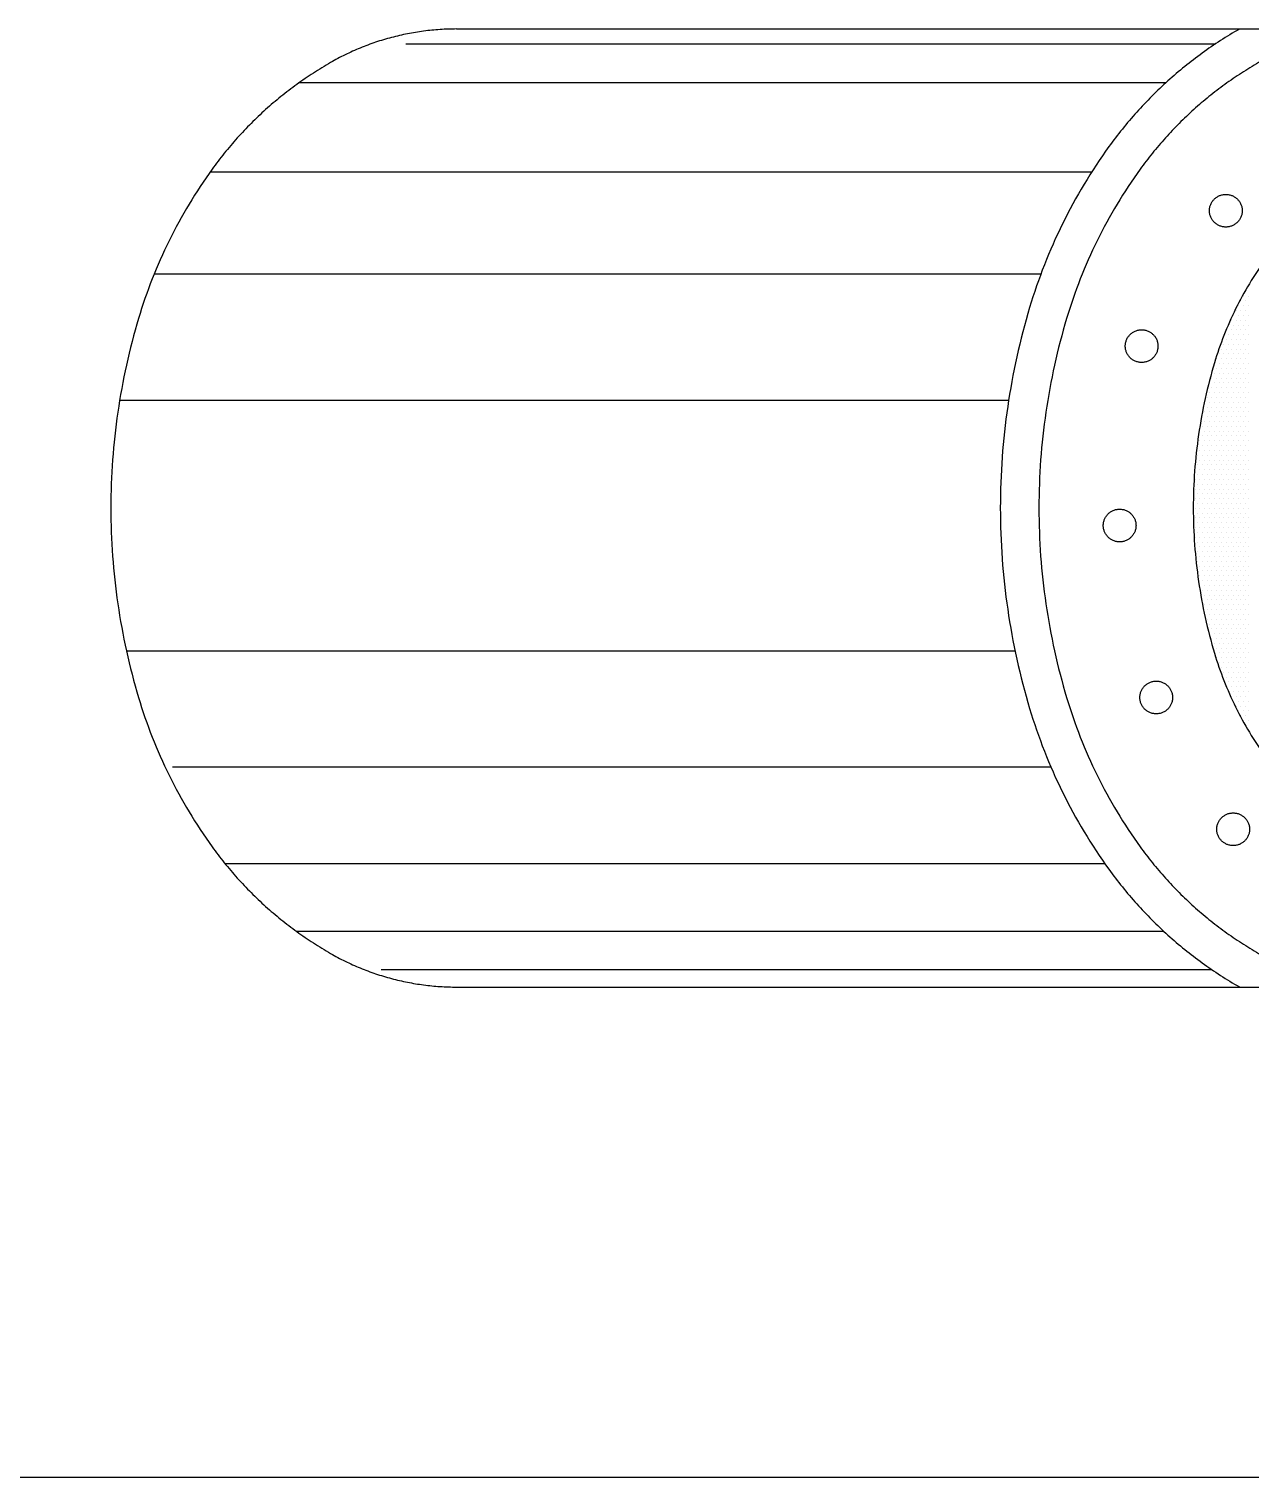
# Model space of a CAD drawing. Extents: x 299218 to 746073, y -331171 to -40619.
# Drawn here: x 346955 to 348537, y -240944 to -239067 of the extents above; entities that cross this region are included whole.
import ezdxf

# ---------------------------------------------------------------- set-up
doc = ezdxf.new("R2010")
doc.units = 0
doc.header["$LTSCALE"] = 1000
doc.header["$MEASUREMENT"] = 0
doc.linetypes.add('DASH', pattern=[0.35, 0.25, -0.1])
doc.layers.add('2', color=7, linetype='Continuous')

# ---------------------------------------------------------------- blocks, each defined once
blk = doc.blocks.new('*X83')
at = {"color": 0}
for p, q in [((49496.875, 16181.25), (49496.875, 16181.25)), ((49487.5, 16162.5), (49487.5, 16162.5)), ((49490.625, 16168.75), (49490.625, 16168.75)), ((49493.75, 16175), (49493.75, 16175)), ((49493.75, 16162.5), (49493.75, 16162.5)), ((49496.875, 16168.75), (49496.875, 16168.75)), ((49478.125, 16143.75), (49478.125, 16143.75)), ((49481.25, 16150), (49481.25, 16150)), ((49484.375, 16156.25), (49484.375, 16156.25)), ((49484.375, 16143.75), (49484.375, 16143.75)), ((49487.5, 16150), (49487.5, 16150)), ((49490.625, 16156.25), (49490.625, 16156.25)), ((49490.625, 16143.75), (49490.625, 16143.75)), ((49493.75, 16150), (49493.75, 16150)), ((49496.875, 16156.25), (49496.875, 16156.25)), ((49496.875, 16143.75), (49496.875, 16143.75)), ((49468.75, 16125), (49468.75, 16125)), ((49471.875, 16131.25), (49471.875, 16131.25)), ((49475, 16137.5), (49475, 16137.5)), ((49475, 16125), (49475, 16125)), ((49478.125, 16131.25), (49478.125, 16131.25)), ((49481.25, 16137.5), (49481.25, 16137.5)), ((49481.25, 16125), (49481.25, 16125)), ((49484.375, 16131.25), (49484.375, 16131.25)), ((49487.5, 16137.5), (49487.5, 16137.5)), ((49487.5, 16125), (49487.5, 16125)), ((49490.625, 16131.25), (49490.625, 16131.25)), ((49493.75, 16137.5), (49493.75, 16137.5)), ((49493.75, 16125), (49493.75, 16125)), ((49496.875, 16131.25), (49496.875, 16131.25)), ((49465.625, 16106.25), (49465.625, 16106.25)), ((49468.75, 16112.5), (49468.75, 16112.5)), ((49471.875, 16118.75), (49471.875, 16118.75)), ((49471.875, 16106.25), (49471.875, 16106.25)), ((49475, 16112.5), (49475, 16112.5)), ((49478.125, 16118.75), (49478.125, 16118.75)), ((49478.125, 16106.25), (49478.125, 16106.25)), ((49481.25, 16112.5), (49481.25, 16112.5)), ((49484.375, 16118.75), (49484.375, 16118.75)), ((49484.375, 16106.25), (49484.375, 16106.25)), ((49487.5, 16112.5), (49487.5, 16112.5)), ((49490.625, 16118.75), (49490.625, 16118.75)), ((49490.625, 16106.25), (49490.625, 16106.25)), ((49493.75, 16112.5), (49493.75, 16112.5)), ((49496.875, 16118.75), (49496.875, 16118.75)), ((49496.875, 16106.25), (49496.875, 16106.25)), ((49456.25, 16087.5), (49456.25, 16087.5)), ((49459.375, 16093.75), (49459.375, 16093.75)), ((49462.5, 16100), (49462.5, 16100)), ((49462.5, 16087.5), (49462.5, 16087.5)), ((49465.625, 16093.75), (49465.625, 16093.75)), ((49468.75, 16100), (49468.75, 16100)), ((49468.75, 16087.5), (49468.75, 16087.5)), ((49471.875, 16093.75), (49471.875, 16093.75)), ((49475, 16100), (49475, 16100)), ((49475, 16087.5), (49475, 16087.5)), ((49478.125, 16093.75), (49478.125, 16093.75)), ((49481.25, 16100), (49481.25, 16100)), ((49481.25, 16087.5), (49481.25, 16087.5)), ((49484.375, 16093.75), (49484.375, 16093.75)), ((49487.5, 16100), (49487.5, 16100)), ((49487.5, 16087.5), (49487.5, 16087.5)), ((49490.625, 16093.75), (49490.625, 16093.75)), ((49493.75, 16100), (49493.75, 16100)), ((49493.75, 16087.5), (49493.75, 16087.5)), ((49496.875, 16093.75), (49496.875, 16093.75)), ((49453.125, 16081.25), (49453.125, 16081.25)), ((49453.125, 16068.75), (49453.125, 16068.75)), ((49456.25, 16075), (49456.25, 16075)), ((49459.375, 16081.25), (49459.375, 16081.25)), ((49459.375, 16068.75), (49459.375, 16068.75)), ((49462.5, 16075), (49462.5, 16075)), ((49465.625, 16081.25), (49465.625, 16081.25)), ((49465.625, 16068.75), (49465.625, 16068.75)), ((49468.75, 16075), (49468.75, 16075)), ((49471.875, 16081.25), (49471.875, 16081.25)), ((49471.875, 16068.75), (49471.875, 16068.75)), ((49475, 16075), (49475, 16075)), ((49478.125, 16081.25), (49478.125, 16081.25)), ((49478.125, 16068.75), (49478.125, 16068.75)), ((49481.25, 16075), (49481.25, 16075)), ((49484.375, 16081.25), (49484.375, 16081.25)), ((49484.375, 16068.75), (49484.375, 16068.75)), ((49487.5, 16075), (49487.5, 16075)), ((49490.625, 16081.25), (49490.625, 16081.25)), ((49490.625, 16068.75), (49490.625, 16068.75)), ((49493.75, 16075), (49493.75, 16075)), ((49496.875, 16081.25), (49496.875, 16081.25)), ((49496.875, 16068.75), (49496.875, 16068.75)), ((49446.875, 16056.25), (49446.875, 16056.25)), ((49450, 16062.5), (49450, 16062.5)), ((49450, 16050), (49450, 16050)), ((49453.125, 16056.25), (49453.125, 16056.25)), ((49456.25, 16062.5), (49456.25, 16062.5)), ((49456.25, 16050), (49456.25, 16050)), ((49459.375, 16056.25), (49459.375, 16056.25)), ((49462.5, 16062.5), (49462.5, 16062.5)), ((49462.5, 16050), (49462.5, 16050)), ((49465.625, 16056.25), (49465.625, 16056.25)), ((49468.75, 16062.5), (49468.75, 16062.5)), ((49468.75, 16050), (49468.75, 16050)), ((49471.875, 16056.25), (49471.875, 16056.25)), ((49475, 16062.5), (49475, 16062.5)), ((49475, 16050), (49475, 16050)), ((49478.125, 16056.25), (49478.125, 16056.25)), ((49481.25, 16062.5), (49481.25, 16062.5)), ((49481.25, 16050), (49481.25, 16050)), ((49484.375, 16056.25), (49484.375, 16056.25)), ((49487.5, 16062.5), (49487.5, 16062.5)), ((49487.5, 16050), (49487.5, 16050)), ((49490.625, 16056.25), (49490.625, 16056.25)), ((49493.75, 16062.5), (49493.75, 16062.5)), ((49493.75, 16050), (49493.75, 16050)), ((49496.875, 16056.25), (49496.875, 16056.25)), ((49440.625, 16031.25), (49440.625, 16031.25)), ((49443.75, 16037.5), (49443.75, 16037.5)), ((49446.875, 16043.75), (49446.875, 16043.75)), ((49446.875, 16031.25), (49446.875, 16031.25)), ((49450, 16037.5), (49450, 16037.5)), ((49453.125, 16043.75), (49453.125, 16043.75)), ((49453.125, 16031.25), (49453.125, 16031.25)), ((49456.25, 16037.5), (49456.25, 16037.5)), ((49459.375, 16043.75), (49459.375, 16043.75)), ((49459.375, 16031.25), (49459.375, 16031.25)), ((49462.5, 16037.5), (49462.5, 16037.5)), ((49465.625, 16043.75), (49465.625, 16043.75)), ((49465.625, 16031.25), (49465.625, 16031.25)), ((49468.75, 16037.5), (49468.75, 16037.5)), ((49471.875, 16043.75), (49471.875, 16043.75)), ((49471.875, 16031.25), (49471.875, 16031.25)), ((49475, 16037.5), (49475, 16037.5)), ((49478.125, 16043.75), (49478.125, 16043.75)), ((49478.125, 16031.25), (49478.125, 16031.25)), ((49481.25, 16037.5), (49481.25, 16037.5)), ((49484.375, 16043.75), (49484.375, 16043.75)), ((49484.375, 16031.25), (49484.375, 16031.25)), ((49487.5, 16037.5), (49487.5, 16037.5)), ((49490.625, 16043.75), (49490.625, 16043.75)), ((49490.625, 16031.25), (49490.625, 16031.25)), ((49493.75, 16037.5), (49493.75, 16037.5)), ((49496.875, 16043.75), (49496.875, 16043.75)), ((49496.875, 16031.25), (49496.875, 16031.25)), ((49437.5, 16012.5), (49437.5, 16012.5)), ((49440.625, 16018.75), (49440.625, 16018.75)), ((49443.75, 16025), (49443.75, 16025)), ((49443.75, 16012.5), (49443.75, 16012.5)), ((49446.875, 16018.75), (49446.875, 16018.75)), ((49450, 16025), (49450, 16025)), ((49450, 16012.5), (49450, 16012.5)), ((49453.125, 16018.75), (49453.125, 16018.75)), ((49456.25, 16025), (49456.25, 16025)), ((49456.25, 16012.5), (49456.25, 16012.5)), ((49459.375, 16018.75), (49459.375, 16018.75)), ((49462.5, 16025), (49462.5, 16025)), ((49462.5, 16012.5), (49462.5, 16012.5)), ((49465.625, 16018.75), (49465.625, 16018.75)), ((49468.75, 16025), (49468.75, 16025)), ((49468.75, 16012.5), (49468.75, 16012.5)), ((49471.875, 16018.75), (49471.875, 16018.75)), ((49475, 16025), (49475, 16025)), ((49475, 16012.5), (49475, 16012.5)), ((49478.125, 16018.75), (49478.125, 16018.75)), ((49481.25, 16025), (49481.25, 16025)), ((49481.25, 16012.5), (49481.25, 16012.5)), ((49484.375, 16018.75), (49484.375, 16018.75)), ((49487.5, 16025), (49487.5, 16025)), ((49487.5, 16012.5), (49487.5, 16012.5)), ((49490.625, 16018.75), (49490.625, 16018.75)), ((49493.75, 16025), (49493.75, 16025)), ((49493.75, 16012.5), (49493.75, 16012.5)), ((49496.875, 16018.75), (49496.875, 16018.75)), ((49434.375, 15993.75), (49434.375, 15993.75)), ((49437.5, 16000), (49437.5, 16000)), ((49440.625, 16006.25), (49440.625, 16006.25)), ((49440.625, 15993.75), (49440.625, 15993.75)), ((49443.75, 16000), (49443.75, 16000)), ((49446.875, 16006.25), (49446.875, 16006.25)), ((49446.875, 15993.75), (49446.875, 15993.75)), ((49450, 16000), (49450, 16000)), ((49453.125, 16006.25), (49453.125, 16006.25)), ((49453.125, 15993.75), (49453.125, 15993.75)), ((49456.25, 16000), (49456.25, 16000)), ((49459.375, 16006.25), (49459.375, 16006.25)), ((49459.375, 15993.75), (49459.375, 15993.75)), ((49462.5, 16000), (49462.5, 16000)), ((49465.625, 16006.25), (49465.625, 16006.25)), ((49465.625, 15993.75), (49465.625, 15993.75)), ((49468.75, 16000), (49468.75, 16000)), ((49471.875, 16006.25), (49471.875, 16006.25)), ((49471.875, 15993.75), (49471.875, 15993.75)), ((49475, 16000), (49475, 16000)), ((49478.125, 16006.25), (49478.125, 16006.25)), ((49478.125, 15993.75), (49478.125, 15993.75)), ((49481.25, 16000), (49481.25, 16000)), ((49484.375, 16006.25), (49484.375, 16006.25)), ((49484.375, 15993.75), (49484.375, 15993.75)), ((49487.5, 16000), (49487.5, 16000)), ((49490.625, 16006.25), (49490.625, 16006.25)), ((49490.625, 15993.75), (49490.625, 15993.75)), ((49493.75, 16000), (49493.75, 16000)), ((49496.875, 16006.25), (49496.875, 16006.25)), ((49496.875, 15993.75), (49496.875, 15993.75)), ((49431.25, 15975), (49431.25, 15975)), ((49434.375, 15981.25), (49434.375, 15981.25)), ((49437.5, 15987.5), (49437.5, 15987.5)), ((49437.5, 15975), (49437.5, 15975)), ((49440.625, 15981.25), (49440.625, 15981.25)), ((49443.75, 15987.5), (49443.75, 15987.5)), ((49443.75, 15975), (49443.75, 15975)), ((49446.875, 15981.25), (49446.875, 15981.25)), ((49450, 15987.5), (49450, 15987.5)), ((49450, 15975), (49450, 15975)), ((49453.125, 15981.25), (49453.125, 15981.25)), ((49456.25, 15987.5), (49456.25, 15987.5)), ((49456.25, 15975), (49456.25, 15975)), ((49459.375, 15981.25), (49459.375, 15981.25)), ((49462.5, 15987.5), (49462.5, 15987.5)), ((49462.5, 15975), (49462.5, 15975)), ((49465.625, 15981.25), (49465.625, 15981.25)), ((49468.75, 15987.5), (49468.75, 15987.5)), ((49468.75, 15975), (49468.75, 15975)), ((49471.875, 15981.25), (49471.875, 15981.25)), ((49475, 15987.5), (49475, 15987.5)), ((49475, 15975), (49475, 15975)), ((49478.125, 15981.25), (49478.125, 15981.25)), ((49481.25, 15987.5), (49481.25, 15987.5)), ((49481.25, 15975), (49481.25, 15975)), ((49484.375, 15981.25), (49484.375, 15981.25)), ((49487.5, 15987.5), (49487.5, 15987.5)), ((49487.5, 15975), (49487.5, 15975)), ((49490.625, 15981.25), (49490.625, 15981.25)), ((49493.75, 15987.5), (49493.75, 15987.5)), ((49493.75, 15975), (49493.75, 15975)), ((49496.875, 15981.25), (49496.875, 15981.25)), ((49431.25, 15962.5), (49431.25, 15962.5)), ((49434.375, 15968.75), (49434.375, 15968.75)), ((49434.375, 15956.25), (49434.375, 15956.25)), ((49437.5, 15962.5), (49437.5, 15962.5)), ((49440.625, 15968.75), (49440.625, 15968.75)), ((49440.625, 15956.25), (49440.625, 15956.25)), ((49443.75, 15962.5), (49443.75, 15962.5)), ((49446.875, 15968.75), (49446.875, 15968.75)), ((49446.875, 15956.25), (49446.875, 15956.25)), ((49450, 15962.5), (49450, 15962.5)), ((49453.125, 15968.75), (49453.125, 15968.75)), ((49453.125, 15956.25), (49453.125, 15956.25)), ((49456.25, 15962.5), (49456.25, 15962.5)), ((49459.375, 15968.75), (49459.375, 15968.75)), ((49459.375, 15956.25), (49459.375, 15956.25)), ((49462.5, 15962.5), (49462.5, 15962.5)), ((49465.625, 15968.75), (49465.625, 15968.75)), ((49465.625, 15956.25), (49465.625, 15956.25)), ((49468.75, 15962.5), (49468.75, 15962.5)), ((49471.875, 15968.75), (49471.875, 15968.75)), ((49471.875, 15956.25), (49471.875, 15956.25)), ((49475, 15962.5), (49475, 15962.5)), ((49478.125, 15968.75), (49478.125, 15968.75)), ((49478.125, 15956.25), (49478.125, 15956.25)), ((49481.25, 15962.5), (49481.25, 15962.5)), ((49484.375, 15968.75), (49484.375, 15968.75)), ((49484.375, 15956.25), (49484.375, 15956.25)), ((49487.5, 15962.5), (49487.5, 15962.5)), ((49490.625, 15968.75), (49490.625, 15968.75)), ((49490.625, 15956.25), (49490.625, 15956.25)), ((49493.75, 15962.5), (49493.75, 15962.5)), ((49496.875, 15968.75), (49496.875, 15968.75)), ((49496.875, 15956.25), (49496.875, 15956.25)), ((49428.125, 15943.75), (49428.125, 15943.75)), ((49431.25, 15950), (49431.25, 15950)), ((49431.25, 15937.5), (49431.25, 15937.5)), ((49434.375, 15943.75), (49434.375, 15943.75)), ((49437.5, 15950), (49437.5, 15950)), ((49437.5, 15937.5), (49437.5, 15937.5)), ((49440.625, 15943.75), (49440.625, 15943.75)), ((49443.75, 15950), (49443.75, 15950)), ((49443.75, 15937.5), (49443.75, 15937.5)), ((49446.875, 15943.75), (49446.875, 15943.75)), ((49450, 15950), (49450, 15950)), ((49450, 15937.5), (49450, 15937.5)), ((49453.125, 15943.75), (49453.125, 15943.75)), ((49456.25, 15950), (49456.25, 15950)), ((49456.25, 15937.5), (49456.25, 15937.5)), ((49459.375, 15943.75), (49459.375, 15943.75)), ((49462.5, 15950), (49462.5, 15950)), ((49462.5, 15937.5), (49462.5, 15937.5)), ((49465.625, 15943.75), (49465.625, 15943.75)), ((49468.75, 15950), (49468.75, 15950)), ((49468.75, 15937.5), (49468.75, 15937.5)), ((49471.875, 15943.75), (49471.875, 15943.75)), ((49475, 15950), (49475, 15950)), ((49475, 15937.5), (49475, 15937.5)), ((49478.125, 15943.75), (49478.125, 15943.75)), ((49481.25, 15950), (49481.25, 15950)), ((49481.25, 15937.5), (49481.25, 15937.5)), ((49484.375, 15943.75), (49484.375, 15943.75)), ((49487.5, 15950), (49487.5, 15950)), ((49487.5, 15937.5), (49487.5, 15937.5)), ((49490.625, 15943.75), (49490.625, 15943.75)), ((49493.75, 15950), (49493.75, 15950)), ((49493.75, 15937.5), (49493.75, 15937.5)), ((49496.875, 15943.75), (49496.875, 15943.75)), ((49428.125, 15931.25), (49428.125, 15931.25)), ((49428.125, 15918.75), (49428.125, 15918.75)), ((49431.25, 15925), (49431.25, 15925)), ((49434.375, 15931.25), (49434.375, 15931.25)), ((49434.375, 15918.75), (49434.375, 15918.75)), ((49437.5, 15925), (49437.5, 15925)), ((49440.625, 15931.25), (49440.625, 15931.25)), ((49440.625, 15918.75), (49440.625, 15918.75)), ((49443.75, 15925), (49443.75, 15925)), ((49446.875, 15931.25), (49446.875, 15931.25)), ((49446.875, 15918.75), (49446.875, 15918.75)), ((49450, 15925), (49450, 15925)), ((49453.125, 15931.25), (49453.125, 15931.25)), ((49453.125, 15918.75), (49453.125, 15918.75)), ((49456.25, 15925), (49456.25, 15925)), ((49459.375, 15931.25), (49459.375, 15931.25)), ((49459.375, 15918.75), (49459.375, 15918.75)), ((49462.5, 15925), (49462.5, 15925)), ((49465.625, 15931.25), (49465.625, 15931.25)), ((49465.625, 15918.75), (49465.625, 15918.75)), ((49468.75, 15925), (49468.75, 15925)), ((49471.875, 15931.25), (49471.875, 15931.25)), ((49471.875, 15918.75), (49471.875, 15918.75)), ((49475, 15925), (49475, 15925)), ((49478.125, 15931.25), (49478.125, 15931.25)), ((49478.125, 15918.75), (49478.125, 15918.75)), ((49481.25, 15925), (49481.25, 15925)), ((49484.375, 15931.25), (49484.375, 15931.25)), ((49484.375, 15918.75), (49484.375, 15918.75)), ((49487.5, 15925), (49487.5, 15925)), ((49490.625, 15931.25), (49490.625, 15931.25)), ((49490.625, 15918.75), (49490.625, 15918.75)), ((49493.75, 15925), (49493.75, 15925)), ((49496.875, 15931.25), (49496.875, 15931.25)), ((49496.875, 15918.75), (49496.875, 15918.75)), ((49428.125, 15906.25), (49428.125, 15906.25)), ((49431.25, 15912.5), (49431.25, 15912.5)), ((49431.25, 15900), (49431.25, 15900)), ((49434.375, 15906.25), (49434.375, 15906.25)), ((49437.5, 15912.5), (49437.5, 15912.5)), ((49437.5, 15900), (49437.5, 15900)), ((49440.625, 15906.25), (49440.625, 15906.25)), ((49443.75, 15912.5), (49443.75, 15912.5)), ((49443.75, 15900), (49443.75, 15900)), ((49446.875, 15906.25), (49446.875, 15906.25)), ((49450, 15912.5), (49450, 15912.5)), ((49450, 15900), (49450, 15900)), ((49453.125, 15906.25), (49453.125, 15906.25)), ((49456.25, 15912.5), (49456.25, 15912.5)), ((49456.25, 15900), (49456.25, 15900)), ((49459.375, 15906.25), (49459.375, 15906.25)), ((49462.5, 15912.5), (49462.5, 15912.5)), ((49462.5, 15900), (49462.5, 15900)), ((49465.625, 15906.25), (49465.625, 15906.25)), ((49468.75, 15912.5), (49468.75, 15912.5)), ((49468.75, 15900), (49468.75, 15900)), ((49471.875, 15906.25), (49471.875, 15906.25)), ((49475, 15912.5), (49475, 15912.5)), ((49475, 15900), (49475, 15900)), ((49478.125, 15906.25), (49478.125, 15906.25)), ((49481.25, 15912.5), (49481.25, 15912.5)), ((49481.25, 15900), (49481.25, 15900)), ((49484.375, 15906.25), (49484.375, 15906.25)), ((49487.5, 15912.5), (49487.5, 15912.5)), ((49487.5, 15900), (49487.5, 15900)), ((49490.625, 15906.25), (49490.625, 15906.25)), ((49493.75, 15912.5), (49493.75, 15912.5)), ((49493.75, 15900), (49493.75, 15900)), ((49496.875, 15906.25), (49496.875, 15906.25)), ((49428.125, 15893.75), (49428.125, 15893.75)), ((49428.125, 15881.25), (49428.125, 15881.25)), ((49431.25, 15887.5), (49431.25, 15887.5)), ((49434.375, 15893.75), (49434.375, 15893.75)), ((49434.375, 15881.25), (49434.375, 15881.25)), ((49437.5, 15887.5), (49437.5, 15887.5)), ((49440.625, 15893.75), (49440.625, 15893.75)), ((49440.625, 15881.25), (49440.625, 15881.25)), ((49443.75, 15887.5), (49443.75, 15887.5)), ((49446.875, 15893.75), (49446.875, 15893.75)), ((49446.875, 15881.25), (49446.875, 15881.25)), ((49450, 15887.5), (49450, 15887.5)), ((49453.125, 15893.75), (49453.125, 15893.75)), ((49453.125, 15881.25), (49453.125, 15881.25)), ((49456.25, 15887.5), (49456.25, 15887.5)), ((49459.375, 15893.75), (49459.375, 15893.75)), ((49459.375, 15881.25), (49459.375, 15881.25)), ((49462.5, 15887.5), (49462.5, 15887.5)), ((49465.625, 15893.75), (49465.625, 15893.75)), ((49465.625, 15881.25), (49465.625, 15881.25)), ((49468.75, 15887.5), (49468.75, 15887.5)), ((49471.875, 15893.75), (49471.875, 15893.75)), ((49471.875, 15881.25), (49471.875, 15881.25)), ((49475, 15887.5), (49475, 15887.5)), ((49478.125, 15893.75), (49478.125, 15893.75)), ((49478.125, 15881.25), (49478.125, 15881.25)), ((49481.25, 15887.5), (49481.25, 15887.5)), ((49484.375, 15893.75), (49484.375, 15893.75)), ((49484.375, 15881.25), (49484.375, 15881.25)), ((49487.5, 15887.5), (49487.5, 15887.5)), ((49490.625, 15893.75), (49490.625, 15893.75)), ((49490.625, 15881.25), (49490.625, 15881.25)), ((49493.75, 15887.5), (49493.75, 15887.5)), ((49496.875, 15893.75), (49496.875, 15893.75)), ((49496.875, 15881.25), (49496.875, 15881.25)), ((49428.125, 15868.75), (49428.125, 15868.75)), ((49431.25, 15875), (49431.25, 15875)), ((49431.25, 15862.5), (49431.25, 15862.5)), ((49434.375, 15868.75), (49434.375, 15868.75)), ((49437.5, 15875), (49437.5, 15875)), ((49437.5, 15862.5), (49437.5, 15862.5)), ((49440.625, 15868.75), (49440.625, 15868.75)), ((49443.75, 15875), (49443.75, 15875)), ((49443.75, 15862.5), (49443.75, 15862.5)), ((49446.875, 15868.75), (49446.875, 15868.75)), ((49450, 15875), (49450, 15875)), ((49450, 15862.5), (49450, 15862.5)), ((49453.125, 15868.75), (49453.125, 15868.75)), ((49456.25, 15875), (49456.25, 15875)), ((49456.25, 15862.5), (49456.25, 15862.5)), ((49459.375, 15868.75), (49459.375, 15868.75)), ((49462.5, 15875), (49462.5, 15875)), ((49462.5, 15862.5), (49462.5, 15862.5)), ((49465.625, 15868.75), (49465.625, 15868.75)), ((49468.75, 15875), (49468.75, 15875)), ((49468.75, 15862.5), (49468.75, 15862.5)), ((49471.875, 15868.75), (49471.875, 15868.75)), ((49475, 15875), (49475, 15875)), ((49475, 15862.5), (49475, 15862.5)), ((49478.125, 15868.75), (49478.125, 15868.75)), ((49481.25, 15875), (49481.25, 15875)), ((49481.25, 15862.5), (49481.25, 15862.5)), ((49484.375, 15868.75), (49484.375, 15868.75)), ((49487.5, 15875), (49487.5, 15875)), ((49487.5, 15862.5), (49487.5, 15862.5)), ((49490.625, 15868.75), (49490.625, 15868.75)), ((49493.75, 15875), (49493.75, 15875)), ((49493.75, 15862.5), (49493.75, 15862.5)), ((49496.875, 15868.75), (49496.875, 15868.75)), ((49428.125, 15856.25), (49428.125, 15856.25)), ((49428.125, 15843.75), (49428.125, 15843.75)), ((49431.25, 15850), (49431.25, 15850)), ((49434.375, 15856.25), (49434.375, 15856.25)), ((49434.375, 15843.75), (49434.375, 15843.75)), ((49437.5, 15850), (49437.5, 15850)), ((49440.625, 15856.25), (49440.625, 15856.25)), ((49440.625, 15843.75), (49440.625, 15843.75)), ((49443.75, 15850), (49443.75, 15850)), ((49446.875, 15856.25), (49446.875, 15856.25)), ((49446.875, 15843.75), (49446.875, 15843.75)), ((49450, 15850), (49450, 15850)), ((49453.125, 15856.25), (49453.125, 15856.25)), ((49453.125, 15843.75), (49453.125, 15843.75)), ((49456.25, 15850), (49456.25, 15850)), ((49459.375, 15856.25), (49459.375, 15856.25)), ((49459.375, 15843.75), (49459.375, 15843.75)), ((49462.5, 15850), (49462.5, 15850)), ((49465.625, 15856.25), (49465.625, 15856.25)), ((49465.625, 15843.75), (49465.625, 15843.75)), ((49468.75, 15850), (49468.75, 15850)), ((49471.875, 15856.25), (49471.875, 15856.25)), ((49471.875, 15843.75), (49471.875, 15843.75)), ((49475, 15850), (49475, 15850)), ((49478.125, 15856.25), (49478.125, 15856.25)), ((49478.125, 15843.75), (49478.125, 15843.75)), ((49481.25, 15850), (49481.25, 15850)), ((49484.375, 15856.25), (49484.375, 15856.25)), ((49484.375, 15843.75), (49484.375, 15843.75)), ((49487.5, 15850), (49487.5, 15850)), ((49490.625, 15856.25), (49490.625, 15856.25)), ((49490.625, 15843.75), (49490.625, 15843.75)), ((49493.75, 15850), (49493.75, 15850)), ((49496.875, 15856.25), (49496.875, 15856.25)), ((49496.875, 15843.75), (49496.875, 15843.75)), ((49431.25, 15837.5), (49431.25, 15837.5)), ((49431.25, 15825), (49431.25, 15825)), ((49434.375, 15831.25), (49434.375, 15831.25)), ((49437.5, 15837.5), (49437.5, 15837.5)), ((49437.5, 15825), (49437.5, 15825)), ((49440.625, 15831.25), (49440.625, 15831.25)), ((49443.75, 15837.5), (49443.75, 15837.5)), ((49443.75, 15825), (49443.75, 15825)), ((49446.875, 15831.25), (49446.875, 15831.25)), ((49450, 15837.5), (49450, 15837.5)), ((49450, 15825), (49450, 15825)), ((49453.125, 15831.25), (49453.125, 15831.25)), ((49456.25, 15837.5), (49456.25, 15837.5)), ((49456.25, 15825), (49456.25, 15825)), ((49459.375, 15831.25), (49459.375, 15831.25)), ((49462.5, 15837.5), (49462.5, 15837.5)), ((49462.5, 15825), (49462.5, 15825)), ((49465.625, 15831.25), (49465.625, 15831.25)), ((49468.75, 15837.5), (49468.75, 15837.5)), ((49468.75, 15825), (49468.75, 15825)), ((49471.875, 15831.25), (49471.875, 15831.25)), ((49475, 15837.5), (49475, 15837.5)), ((49475, 15825), (49475, 15825)), ((49478.125, 15831.25), (49478.125, 15831.25)), ((49481.25, 15837.5), (49481.25, 15837.5)), ((49481.25, 15825), (49481.25, 15825)), ((49484.375, 15831.25), (49484.375, 15831.25)), ((49487.5, 15837.5), (49487.5, 15837.5)), ((49487.5, 15825), (49487.5, 15825)), ((49490.625, 15831.25), (49490.625, 15831.25)), ((49493.75, 15837.5), (49493.75, 15837.5)), ((49493.75, 15825), (49493.75, 15825)), ((49496.875, 15831.25), (49496.875, 15831.25)), ((49431.25, 15812.5), (49431.25, 15812.5)), ((49434.375, 15818.75), (49434.375, 15818.75)), ((49434.375, 15806.25), (49434.375, 15806.25)), ((49437.5, 15812.5), (49437.5, 15812.5)), ((49440.625, 15818.75), (49440.625, 15818.75)), ((49440.625, 15806.25), (49440.625, 15806.25)), ((49443.75, 15812.5), (49443.75, 15812.5)), ((49446.875, 15818.75), (49446.875, 15818.75)), ((49446.875, 15806.25), (49446.875, 15806.25)), ((49450, 15812.5), (49450, 15812.5)), ((49453.125, 15818.75), (49453.125, 15818.75)), ((49453.125, 15806.25), (49453.125, 15806.25)), ((49456.25, 15812.5), (49456.25, 15812.5)), ((49459.375, 15818.75), (49459.375, 15818.75)), ((49459.375, 15806.25), (49459.375, 15806.25)), ((49462.5, 15812.5), (49462.5, 15812.5)), ((49465.625, 15818.75), (49465.625, 15818.75)), ((49465.625, 15806.25), (49465.625, 15806.25)), ((49468.75, 15812.5), (49468.75, 15812.5)), ((49471.875, 15818.75), (49471.875, 15818.75)), ((49471.875, 15806.25), (49471.875, 15806.25)), ((49475, 15812.5), (49475, 15812.5)), ((49478.125, 15818.75), (49478.125, 15818.75)), ((49478.125, 15806.25), (49478.125, 15806.25)), ((49481.25, 15812.5), (49481.25, 15812.5)), ((49484.375, 15818.75), (49484.375, 15818.75)), ((49484.375, 15806.25), (49484.375, 15806.25)), ((49487.5, 15812.5), (49487.5, 15812.5)), ((49490.625, 15818.75), (49490.625, 15818.75)), ((49490.625, 15806.25), (49490.625, 15806.25)), ((49493.75, 15812.5), (49493.75, 15812.5)), ((49496.875, 15818.75), (49496.875, 15818.75)), ((49496.875, 15806.25), (49496.875, 15806.25)), ((49434.375, 15793.75), (49434.375, 15793.75)), ((49437.5, 15800), (49437.5, 15800)), ((49437.5, 15787.5), (49437.5, 15787.5)), ((49440.625, 15793.75), (49440.625, 15793.75)), ((49443.75, 15800), (49443.75, 15800)), ((49443.75, 15787.5), (49443.75, 15787.5)), ((49446.875, 15793.75), (49446.875, 15793.75)), ((49450, 15800), (49450, 15800)), ((49450, 15787.5), (49450, 15787.5)), ((49453.125, 15793.75), (49453.125, 15793.75)), ((49456.25, 15800), (49456.25, 15800)), ((49456.25, 15787.5), (49456.25, 15787.5)), ((49459.375, 15793.75), (49459.375, 15793.75)), ((49462.5, 15800), (49462.5, 15800)), ((49462.5, 15787.5), (49462.5, 15787.5)), ((49465.625, 15793.75), (49465.625, 15793.75)), ((49468.75, 15800), (49468.75, 15800)), ((49468.75, 15787.5), (49468.75, 15787.5)), ((49471.875, 15793.75), (49471.875, 15793.75)), ((49475, 15800), (49475, 15800)), ((49475, 15787.5), (49475, 15787.5)), ((49478.125, 15793.75), (49478.125, 15793.75)), ((49481.25, 15800), (49481.25, 15800)), ((49481.25, 15787.5), (49481.25, 15787.5)), ((49484.375, 15793.75), (49484.375, 15793.75)), ((49487.5, 15800), (49487.5, 15800)), ((49487.5, 15787.5), (49487.5, 15787.5)), ((49490.625, 15793.75), (49490.625, 15793.75)), ((49493.75, 15800), (49493.75, 15800)), ((49493.75, 15787.5), (49493.75, 15787.5)), ((49496.875, 15793.75), (49496.875, 15793.75)), ((49437.5, 15775), (49437.5, 15775)), ((49440.625, 15781.25), (49440.625, 15781.25)), ((49440.625, 15768.75), (49440.625, 15768.75)), ((49443.75, 15775), (49443.75, 15775)), ((49446.875, 15781.25), (49446.875, 15781.25)), ((49446.875, 15768.75), (49446.875, 15768.75)), ((49450, 15775), (49450, 15775)), ((49453.125, 15781.25), (49453.125, 15781.25)), ((49453.125, 15768.75), (49453.125, 15768.75)), ((49456.25, 15775), (49456.25, 15775)), ((49459.375, 15781.25), (49459.375, 15781.25)), ((49459.375, 15768.75), (49459.375, 15768.75)), ((49462.5, 15775), (49462.5, 15775)), ((49465.625, 15781.25), (49465.625, 15781.25)), ((49465.625, 15768.75), (49465.625, 15768.75)), ((49468.75, 15775), (49468.75, 15775)), ((49471.875, 15781.25), (49471.875, 15781.25)), ((49471.875, 15768.75), (49471.875, 15768.75)), ((49475, 15775), (49475, 15775)), ((49478.125, 15781.25), (49478.125, 15781.25)), ((49478.125, 15768.75), (49478.125, 15768.75)), ((49481.25, 15775), (49481.25, 15775)), ((49484.375, 15781.25), (49484.375, 15781.25)), ((49484.375, 15768.75), (49484.375, 15768.75)), ((49487.5, 15775), (49487.5, 15775)), ((49490.625, 15781.25), (49490.625, 15781.25)), ((49490.625, 15768.75), (49490.625, 15768.75)), ((49493.75, 15775), (49493.75, 15775)), ((49496.875, 15781.25), (49496.875, 15781.25)), ((49496.875, 15768.75), (49496.875, 15768.75)), ((49440.625, 15756.25), (49440.625, 15756.25)), ((49443.75, 15762.5), (49443.75, 15762.5)), ((49443.75, 15750), (49443.75, 15750)), ((49446.875, 15756.25), (49446.875, 15756.25)), ((49450, 15762.5), (49450, 15762.5)), ((49450, 15750), (49450, 15750)), ((49453.125, 15756.25), (49453.125, 15756.25)), ((49456.25, 15762.5), (49456.25, 15762.5)), ((49456.25, 15750), (49456.25, 15750)), ((49459.375, 15756.25), (49459.375, 15756.25)), ((49462.5, 15762.5), (49462.5, 15762.5)), ((49462.5, 15750), (49462.5, 15750)), ((49465.625, 15756.25), (49465.625, 15756.25)), ((49468.75, 15762.5), (49468.75, 15762.5)), ((49468.75, 15750), (49468.75, 15750)), ((49471.875, 15756.25), (49471.875, 15756.25)), ((49475, 15762.5), (49475, 15762.5)), ((49475, 15750), (49475, 15750)), ((49478.125, 15756.25), (49478.125, 15756.25)), ((49481.25, 15762.5), (49481.25, 15762.5)), ((49481.25, 15750), (49481.25, 15750)), ((49484.375, 15756.25), (49484.375, 15756.25)), ((49487.5, 15762.5), (49487.5, 15762.5)), ((49487.5, 15750), (49487.5, 15750)), ((49490.625, 15756.25), (49490.625, 15756.25)), ((49493.75, 15762.5), (49493.75, 15762.5)), ((49493.75, 15750), (49493.75, 15750)), ((49496.875, 15756.25), (49496.875, 15756.25)), ((49446.875, 15743.75), (49446.875, 15743.75)), ((49446.875, 15731.25), (49446.875, 15731.25)), ((49450, 15737.5), (49450, 15737.5)), ((49453.125, 15743.75), (49453.125, 15743.75)), ((49453.125, 15731.25), (49453.125, 15731.25)), ((49456.25, 15737.5), (49456.25, 15737.5)), ((49459.375, 15743.75), (49459.375, 15743.75)), ((49459.375, 15731.25), (49459.375, 15731.25)), ((49462.5, 15737.5), (49462.5, 15737.5)), ((49465.625, 15743.75), (49465.625, 15743.75)), ((49465.625, 15731.25), (49465.625, 15731.25)), ((49468.75, 15737.5), (49468.75, 15737.5)), ((49471.875, 15743.75), (49471.875, 15743.75)), ((49471.875, 15731.25), (49471.875, 15731.25)), ((49475, 15737.5), (49475, 15737.5)), ((49478.125, 15743.75), (49478.125, 15743.75)), ((49478.125, 15731.25), (49478.125, 15731.25)), ((49481.25, 15737.5), (49481.25, 15737.5)), ((49484.375, 15743.75), (49484.375, 15743.75)), ((49484.375, 15731.25), (49484.375, 15731.25)), ((49487.5, 15737.5), (49487.5, 15737.5)), ((49490.625, 15743.75), (49490.625, 15743.75)), ((49490.625, 15731.25), (49490.625, 15731.25)), ((49493.75, 15737.5), (49493.75, 15737.5)), ((49496.875, 15743.75), (49496.875, 15743.75)), ((49496.875, 15731.25), (49496.875, 15731.25)), ((49450, 15725), (49450, 15725)), ((49453.125, 15718.75), (49453.125, 15718.75)), ((49456.25, 15725), (49456.25, 15725)), ((49456.25, 15712.5), (49456.25, 15712.5)), ((49459.375, 15718.75), (49459.375, 15718.75)), ((49462.5, 15725), (49462.5, 15725)), ((49462.5, 15712.5), (49462.5, 15712.5)), ((49465.625, 15718.75), (49465.625, 15718.75)), ((49468.75, 15725), (49468.75, 15725)), ((49468.75, 15712.5), (49468.75, 15712.5)), ((49471.875, 15718.75), (49471.875, 15718.75)), ((49475, 15725), (49475, 15725)), ((49475, 15712.5), (49475, 15712.5)), ((49478.125, 15718.75), (49478.125, 15718.75)), ((49481.25, 15725), (49481.25, 15725)), ((49481.25, 15712.5), (49481.25, 15712.5)), ((49484.375, 15718.75), (49484.375, 15718.75)), ((49487.5, 15725), (49487.5, 15725)), ((49487.5, 15712.5), (49487.5, 15712.5)), ((49490.625, 15718.75), (49490.625, 15718.75)), ((49493.75, 15725), (49493.75, 15725)), ((49493.75, 15712.5), (49493.75, 15712.5)), ((49496.875, 15718.75), (49496.875, 15718.75)), ((49456.25, 15700), (49456.25, 15700)), ((49459.375, 15706.25), (49459.375, 15706.25)), ((49459.375, 15693.75), (49459.375, 15693.75)), ((49462.5, 15700), (49462.5, 15700)), ((49465.625, 15706.25), (49465.625, 15706.25)), ((49465.625, 15693.75), (49465.625, 15693.75)), ((49468.75, 15700), (49468.75, 15700)), ((49471.875, 15706.25), (49471.875, 15706.25)), ((49471.875, 15693.75), (49471.875, 15693.75)), ((49475, 15700), (49475, 15700)), ((49478.125, 15706.25), (49478.125, 15706.25)), ((49478.125, 15693.75), (49478.125, 15693.75)), ((49481.25, 15700), (49481.25, 15700)), ((49484.375, 15706.25), (49484.375, 15706.25)), ((49484.375, 15693.75), (49484.375, 15693.75)), ((49487.5, 15700), (49487.5, 15700)), ((49490.625, 15706.25), (49490.625, 15706.25)), ((49490.625, 15693.75), (49490.625, 15693.75)), ((49493.75, 15700), (49493.75, 15700)), ((49496.875, 15706.25), (49496.875, 15706.25)), ((49496.875, 15693.75), (49496.875, 15693.75)), ((49462.5, 15687.5), (49462.5, 15687.5)), ((49465.625, 15681.25), (49465.625, 15681.25)), ((49468.75, 15687.5), (49468.75, 15687.5)), ((49468.75, 15675), (49468.75, 15675)), ((49471.875, 15681.25), (49471.875, 15681.25)), ((49475, 15687.5), (49475, 15687.5)), ((49475, 15675), (49475, 15675)), ((49478.125, 15681.25), (49478.125, 15681.25)), ((49481.25, 15687.5), (49481.25, 15687.5)), ((49481.25, 15675), (49481.25, 15675)), ((49484.375, 15681.25), (49484.375, 15681.25)), ((49487.5, 15687.5), (49487.5, 15687.5)), ((49487.5, 15675), (49487.5, 15675)), ((49490.625, 15681.25), (49490.625, 15681.25)), ((49493.75, 15687.5), (49493.75, 15687.5)), ((49493.75, 15675), (49493.75, 15675)), ((49496.875, 15681.25), (49496.875, 15681.25)), ((49471.875, 15668.75), (49471.875, 15668.75)), ((49471.875, 15656.25), (49471.875, 15656.25)), ((49475, 15662.5), (49475, 15662.5)), ((49478.125, 15668.75), (49478.125, 15668.75)), ((49478.125, 15656.25), (49478.125, 15656.25)), ((49481.25, 15662.5), (49481.25, 15662.5)), ((49484.375, 15668.75), (49484.375, 15668.75)), ((49484.375, 15656.25), (49484.375, 15656.25)), ((49487.5, 15662.5), (49487.5, 15662.5)), ((49490.625, 15668.75), (49490.625, 15668.75)), ((49490.625, 15656.25), (49490.625, 15656.25)), ((49493.75, 15662.5), (49493.75, 15662.5)), ((49496.875, 15668.75), (49496.875, 15668.75)), ((49496.875, 15656.25), (49496.875, 15656.25)), ((49475, 15650), (49475, 15650)), ((49478.125, 15643.75), (49478.125, 15643.75)), ((49481.25, 15650), (49481.25, 15650)), ((49481.25, 15637.5), (49481.25, 15637.5)), ((49484.375, 15643.75), (49484.375, 15643.75)), ((49487.5, 15650), (49487.5, 15650)), ((49487.5, 15637.5), (49487.5, 15637.5)), ((49490.625, 15643.75), (49490.625, 15643.75)), ((49493.75, 15650), (49493.75, 15650)), ((49493.75, 15637.5), (49493.75, 15637.5)), ((49496.875, 15643.75), (49496.875, 15643.75)), ((49484.375, 15631.25), (49484.375, 15631.25)), ((49487.5, 15625), (49487.5, 15625)), ((49490.625, 15631.25), (49490.625, 15631.25)), ((49490.625, 15618.75), (49490.625, 15618.75)), ((49493.75, 15625), (49493.75, 15625)), ((49496.875, 15631.25), (49496.875, 15631.25)), ((49496.875, 15618.75), (49496.875, 15618.75)), ((49493.75, 15612.5), (49493.75, 15612.5))]:
    blk.add_line(p, q, dxfattribs=at)

msp = doc.modelspace()

# ---------------------------------------------------------------- linework, layer by layer
at = {"color": 7}
msp.add_line((342722.8, -240943.5), (349898, -240943.5), dxfattribs=at)
at = {"layer": '2', "linetype": 'DASH', "ltscale": 15}
for p, q in [((347508.6, -239066.8), (348711.1, -239066.8)), ((347442.7, -239086.2), (348491.8, -239086.2)), ((347305.2, -239136), (348428.1, -239136)), ((347189.4, -239252.1), (348331.5, -239252.1)), ((347116.9, -239384), (348265.7, -239384)), ((347072.1, -239547.9), (348223.9, -239547.9)), ((347080.8, -239872.7), (348232.2, -239872.7)), ((347140.7, -240023.2), (348278.6, -240023.2)), ((347208.5, -240148.3), (348348.4, -240148.3)), ((347300.8, -240236), (348424.7, -240236)), ((347411, -240285.8), (348487.1, -240285.8)), ((347508.6, -240308.5), (348711.1, -240308.5))]:
    msp.add_line(p, q, dxfattribs=at)
for points in [[(347508.6, -239066.8, 0.131023), (347345.3, -239110.3, 0.106557), (347191.8, -239248.6, 0.083851), (347096.5, -239442, 0.072735), (347060.6, -239687.6, 0.072735), (347096.5, -239933.2, 0.083851), (347191.8, -240126.6, 0.106557), (347345.3, -240264.9, 0.131023), (347508.6, -240308.5, 0.131023)], [(348523.2, -239066.8, 0.00023), (348522.9, -239066.9, 0.106557), (348353.8, -239219.3, 0.083851), (348251.1, -239427.7, 0.072735), (348213.1, -239687.6, 0.072735), (348251.1, -239947.5, 0.083851), (348353.8, -240155.9, 0.106557), (348522.9, -240308.3, 0.00023), (348523.2, -240308.5, 0.131023)], [(348711.1, -239266.8, 0.131023), (348647.4, -239283.7, 0.106557), (348556.5, -239365.6, 0.083851), (348490.6, -239499.3, 0.072735), (348463.1, -239687.6, 0.072735), (348490.6, -239875.9, 0.083851), (348556.5, -240009.6, 0.00795), (348562, -240017, 0.131023)]]:
    msp.add_lwpolyline(points, format="xyb", dxfattribs=at)
msp.add_lwpolyline([(348711.1, -239066.8, 0.131023), (348547.8, -239110.3, 0.106557), (348394.3, -239248.6, 0.083851), (348299, -239442, 0.072735), (348263.1, -239687.6, 0.072735), (348299, -239933.2, 0.083851), (348394.3, -240126.6, 0.106557), (348547.8, -240264.9, 0.131023), (348711.1, -240308.5, 0.131023), (348874.4, -240264.9, 0.106557), (349027.8, -240126.6, 0.083851), (349123.1, -239933.2, 0.072735), (349159, -239687.6, 0.072735), (349123.1, -239442, 0.083851), (349027.8, -239248.6, 0.106557), (348874.4, -239110.3, 0.131023)], format="xyb", close=True, dxfattribs=at)
for centre in [(348505.3, -239302.3), (348396.2, -239477.8), (348367.7, -239710.3), (348415.1, -239933.2), (348514.8, -240104)]:
    msp.add_circle(centre, 21.2, dxfattribs=at)

# ---------------------------------------------------------------- block references
at = {"layer": '2', "linetype": 'DASH', "ltscale": 15, "xscale": 0.9999974754173308, "yscale": 0.9999974754173308, "zscale": 0.9999974754173308}
msp.add_blockref('*X83', (299037.4, -255581.7), dxfattribs=at)

doc.saveas('drawing.dxf')
